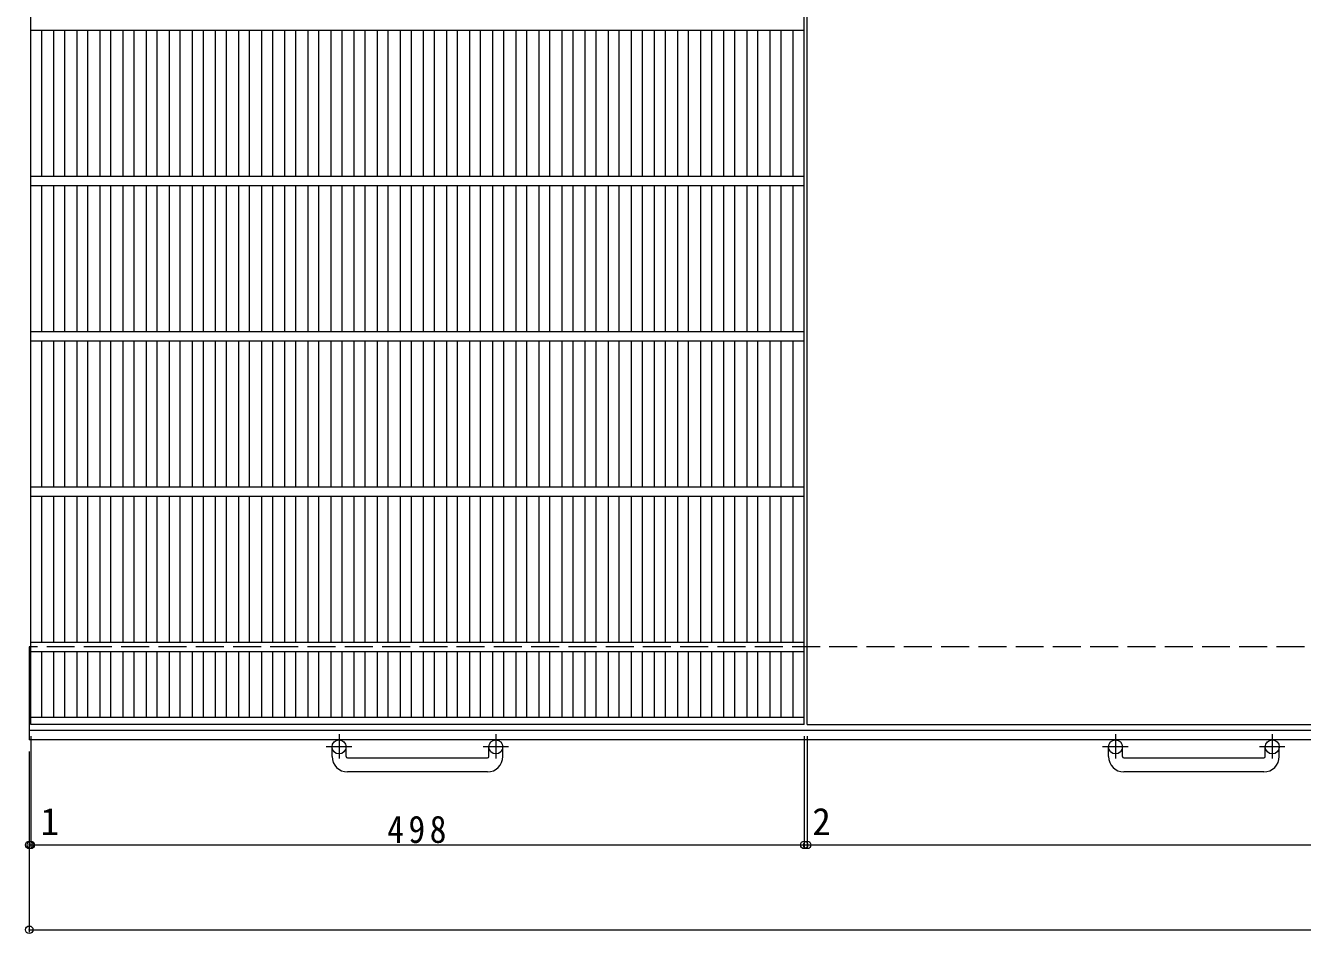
# Model space of a CAD drawing. Units: millimetres, scale not verified. Extents: x -956 to 1032, y -825 to 804.
# Drawn here: x -956 to -134, y -280 to 304 of the extents above; entities that cross this region are included whole.
import ezdxf
from ezdxf.enums import TextEntityAlignment as Align

# ---------------------------------------------------------------- set-up
doc = ezdxf.new("R2010")
doc.units = ezdxf.units.MM
doc.header["$LTSCALE"] = 6
doc.header["$PDMODE"] = 32
doc.header["$PDSIZE"] = 4.8
doc.linetypes.add('CHAIN1', pattern=[8, 5, -1, 1, -1])
doc.linetypes.add('DASHED3', pattern=[4, 3, -1])
for name, color, linetype, lineweight in [('A-1', 2, 'Continuous', 9), ('A-2', 3, 'Continuous', 9), ('A-4', 7, 'Continuous', 9)]:
    doc.layers.add(name, color=color, linetype=linetype, lineweight=lineweight)
doc.styles.add('ＭＳ ゴシック', font='')
doc.styles.get('ＭＳ ゴシック').set_extended_font_data('MS Gothic')

msp = doc.modelspace()

# ---------------------------------------------------------------- linework, layer by layer
at = {"layer": 'A-1'}
for p, q in [((-953.55, -95.831), (-953.55, -155.831)), ((-60.313, -149.831), (-953.55, -149.831)), ((-60.313, -155.831), (-953.55, -155.831)), ((-758.55, -166.431), (-758.55, -160.331)), ((-749.55, -166.431), (-749.55, -160.331)), ((-657.55, -166.431), (-657.55, -160.331)), ((-648.55, -166.431), (-648.55, -160.331)), ((-258.55, -166.431), (-258.55, -160.331)), ((-249.55, -166.431), (-249.55, -160.331)), ((-157.55, -166.431), (-157.55, -160.331)), ((-148.55, -166.431), (-148.55, -160.331)), ((-748.55, -167.43), (-658.55, -167.43)), ((-248.55, -167.43), (-158.549, -167.43)), ((-658.55, -176.431), (-748.55, -176.431)), ((-158.549, -176.431), (-248.55, -176.431))]:
    msp.add_line(p, q, dxfattribs=at)
at = {"layer": 'A-1', "linetype": 'DASHED3'}
msp.add_line((-60.313, -95.831), (-953.55, -95.831), dxfattribs=at)
at = {"layer": 'A-1', "linetype": 'CHAIN1'}
for p, q in [((-754.05, -152.223), (-754.05, -167.82)), ((-653.05, -152.223), (-653.05, -167.82)), ((-254.05, -152.223), (-254.05, -167.82)), ((-153.05, -152.223), (-153.05, -167.82)), ((-745.887, -160.331), (-762.294, -160.331)), ((-644.887, -160.331), (-661.294, -160.331)), ((-245.887, -160.331), (-262.294, -160.331)), ((-144.886, -160.331), (-161.294, -160.331))]:
    msp.add_line(p, q, dxfattribs=at)
at = {"layer": 'A-1'}
for centre in [(-754.05, -160.331), (-653.05, -160.331), (-254.05, -160.331), (-153.05, -160.331)]:
    msp.add_circle(centre, 4.5, dxfattribs=at)
for centre, radius, start, end in [((-748.55, -166.431), 10, 180, 270), ((-748.55, -166.431), 1, 180, 270), ((-658.55, -166.431), 10, 270, 0), ((-658.55, -166.431), 1, 270, 0), ((-248.55, -166.431), 10, 180, 270), ((-248.55, -166.431), 1, 180, 270), ((-158.549, -166.431), 10, 270, 0), ((-158.549, -166.431), 1, 270, 0)]:
    msp.add_arc(centre, radius, start, end, dxfattribs=at)
at = {"layer": 'A-2'}
for p, q in [((-952.55, -145.831), (-952.55, 554.169)), ((-454.55, -145.831), (-454.55, 554.169)), ((-452.55, -145.831), (-452.55, 554.169)), ((-952.55, 301.169), (-454.55, 301.169)), ((-945.55, 207.169), (-945.55, 301.169)), ((-937.671, 207.169), (-937.671, 301.169)), ((-930.671, 207.169), (-930.671, 301.169)), ((-922.792, 207.169), (-922.792, 301.169)), ((-915.792, 207.169), (-915.792, 301.169)), ((-907.913, 207.169), (-907.913, 301.169)), ((-900.914, 207.169), (-900.914, 301.169)), ((-893.035, 207.169), (-893.035, 301.169)), ((-886.035, 207.169), (-886.035, 301.169)), ((-878.156, 207.169), (-878.156, 301.169)), ((-871.155, 207.169), (-871.155, 301.169)), ((-863.277, 207.169), (-863.277, 301.169)), ((-856.277, 207.169), (-856.277, 301.169)), ((-848.398, 207.169), (-848.398, 301.169)), ((-841.398, 207.169), (-841.398, 301.169)), ((-833.519, 207.169), (-833.519, 301.169)), ((-826.519, 207.169), (-826.519, 301.169)), ((-818.641, 207.169), (-818.641, 301.169)), ((-811.641, 207.169), (-811.641, 301.169)), ((-803.762, 207.169), (-803.762, 301.169)), ((-796.762, 207.169), (-796.762, 301.169)), ((-788.883, 207.169), (-788.883, 301.169)), ((-781.883, 207.169), (-781.883, 301.169)), ((-774.004, 207.169), (-774.004, 301.169)), ((-767.004, 207.169), (-767.004, 301.169)), ((-759.126, 207.169), (-759.126, 301.169)), ((-752.126, 207.169), (-752.126, 301.169)), ((-744.247, 207.169), (-744.247, 301.169)), ((-737.246, 207.169), (-737.246, 301.169)), ((-729.368, 207.169), (-729.368, 301.169)), ((-722.368, 207.169), (-722.368, 301.169)), ((-714.489, 207.169), (-714.489, 301.169)), ((-707.489, 207.169), (-707.489, 301.169)), ((-699.61, 207.169), (-699.61, 301.169)), ((-692.61, 207.169), (-692.61, 301.169)), ((-684.731, 207.169), (-684.731, 301.169)), ((-677.731, 207.169), (-677.731, 301.169)), ((-669.852, 207.169), (-669.852, 301.169)), ((-662.852, 207.169), (-662.852, 301.169)), ((-654.974, 207.169), (-654.974, 301.169)), ((-647.974, 207.169), (-647.974, 301.169)), ((-640.095, 207.169), (-640.095, 301.169)), ((-633.095, 207.169), (-633.095, 301.169)), ((-625.216, 207.169), (-625.216, 301.169)), ((-618.216, 207.169), (-618.216, 301.169)), ((-610.337, 207.169), (-610.337, 301.169)), ((-603.337, 207.169), (-603.337, 301.169)), ((-595.457, 207.169), (-595.457, 301.169)), ((-588.457, 207.169), (-588.457, 301.169)), ((-580.578, 207.169), (-580.578, 301.169)), ((-573.577, 207.169), (-573.577, 301.169)), ((-565.697, 207.169), (-565.697, 301.169)), ((-558.697, 207.169), (-558.697, 301.169)), ((-550.817, 207.169), (-550.817, 301.169)), ((-543.817, 207.169), (-543.817, 301.169)), ((-535.937, 207.169), (-535.937, 301.169)), ((-528.937, 207.169), (-528.937, 301.169)), ((-521.057, 207.169), (-521.057, 301.169)), ((-514.057, 207.169), (-514.057, 301.169)), ((-506.177, 207.169), (-506.177, 301.169)), ((-499.177, 207.169), (-499.177, 301.169)), ((-491.297, 207.169), (-491.297, 301.169)), ((-484.297, 207.169), (-484.297, 301.169)), ((-476.417, 207.169), (-476.417, 301.169)), ((-469.417, 207.169), (-469.417, 301.169)), ((-461.55, 207.169), (-461.55, 301.169)), ((-952.55, 207.169), (-454.55, 207.169)), ((-952.55, 201.169), (-454.55, 201.169)), ((-945.55, 107.169), (-945.55, 201.169)), ((-937.671, 107.169), (-937.671, 201.169)), ((-930.671, 107.169), (-930.671, 201.169)), ((-922.792, 107.169), (-922.792, 201.169)), ((-915.792, 107.169), (-915.792, 201.169)), ((-907.913, 107.169), (-907.913, 201.169)), ((-900.914, 107.169), (-900.914, 201.169)), ((-893.035, 107.169), (-893.035, 201.169)), ((-886.035, 107.169), (-886.035, 201.169)), ((-878.156, 107.169), (-878.156, 201.169)), ((-871.155, 107.169), (-871.155, 201.169)), ((-863.277, 107.169), (-863.277, 201.169)), ((-856.277, 107.169), (-856.277, 201.169)), ((-848.398, 107.169), (-848.398, 201.169)), ((-841.398, 107.169), (-841.398, 201.169)), ((-833.519, 107.169), (-833.519, 201.169)), ((-826.519, 107.169), (-826.519, 201.169)), ((-818.641, 107.169), (-818.641, 201.169)), ((-811.641, 107.169), (-811.641, 201.169)), ((-803.762, 107.169), (-803.762, 201.169)), ((-796.762, 107.169), (-796.762, 201.169)), ((-788.883, 107.169), (-788.883, 201.169)), ((-781.883, 107.169), (-781.883, 201.169)), ((-774.004, 107.169), (-774.004, 201.169)), ((-767.004, 107.169), (-767.004, 201.169)), ((-759.126, 107.169), (-759.126, 201.169)), ((-752.126, 107.169), (-752.126, 201.169)), ((-744.247, 107.169), (-744.247, 201.169)), ((-737.246, 107.169), (-737.246, 201.169)), ((-729.368, 107.169), (-729.368, 201.169)), ((-722.368, 107.169), (-722.368, 201.169)), ((-714.489, 107.169), (-714.489, 201.169)), ((-707.489, 107.169), (-707.489, 201.169)), ((-699.61, 107.169), (-699.61, 201.169)), ((-692.61, 107.169), (-692.61, 201.169)), ((-684.731, 107.169), (-684.731, 201.169)), ((-677.731, 107.169), (-677.731, 201.169)), ((-669.852, 107.169), (-669.852, 201.169)), ((-662.852, 107.169), (-662.852, 201.169)), ((-654.974, 107.169), (-654.974, 201.169)), ((-647.974, 107.169), (-647.974, 201.169)), ((-640.095, 107.169), (-640.095, 201.169)), ((-633.095, 107.169), (-633.095, 201.169)), ((-625.216, 107.169), (-625.216, 201.169)), ((-618.216, 107.169), (-618.216, 201.169)), ((-610.337, 107.169), (-610.337, 201.169)), ((-603.337, 107.169), (-603.337, 201.169)), ((-595.457, 107.169), (-595.457, 201.169)), ((-588.457, 107.169), (-588.457, 201.169)), ((-580.578, 107.169), (-580.578, 201.169)), ((-573.577, 107.169), (-573.577, 201.169)), ((-565.697, 107.169), (-565.697, 201.169)), ((-558.697, 107.169), (-558.697, 201.169)), ((-550.817, 107.169), (-550.817, 201.169)), ((-543.817, 107.169), (-543.817, 201.169)), ((-535.937, 107.169), (-535.937, 201.169)), ((-528.937, 107.169), (-528.937, 201.169)), ((-521.057, 107.169), (-521.057, 201.169)), ((-514.057, 107.169), (-514.057, 201.169)), ((-506.177, 107.169), (-506.177, 201.169)), ((-499.177, 107.169), (-499.177, 201.169)), ((-491.297, 107.169), (-491.297, 201.169)), ((-484.297, 107.169), (-484.297, 201.169)), ((-476.417, 107.169), (-476.417, 201.169)), ((-469.417, 107.169), (-469.417, 201.169)), ((-461.55, 107.169), (-461.55, 201.169)), ((-952.55, 107.169), (-454.55, 107.169)), ((-952.55, 101.169), (-454.55, 101.169)), ((-945.55, 7.169), (-945.55, 101.169)), ((-937.671, 7.169), (-937.671, 101.169)), ((-930.671, 7.169), (-930.671, 101.169)), ((-922.792, 7.169), (-922.792, 101.169)), ((-915.792, 7.169), (-915.792, 101.169)), ((-907.913, 7.169), (-907.913, 101.169)), ((-900.914, 7.169), (-900.914, 101.169)), ((-893.035, 7.169), (-893.035, 101.169)), ((-886.035, 7.169), (-886.035, 101.169)), ((-878.156, 7.169), (-878.156, 101.169)), ((-871.155, 7.169), (-871.155, 101.169)), ((-863.277, 7.169), (-863.277, 101.169)), ((-856.277, 7.169), (-856.277, 101.169)), ((-848.398, 7.169), (-848.398, 101.169)), ((-841.398, 7.169), (-841.398, 101.169)), ((-833.519, 7.169), (-833.519, 101.169)), ((-826.519, 7.169), (-826.519, 101.169)), ((-818.641, 7.169), (-818.641, 101.169)), ((-811.641, 7.169), (-811.641, 101.169)), ((-803.762, 7.169), (-803.762, 101.169)), ((-796.762, 7.169), (-796.762, 101.169)), ((-788.883, 7.169), (-788.883, 101.169)), ((-781.883, 7.169), (-781.883, 101.169)), ((-774.004, 7.169), (-774.004, 101.169)), ((-767.004, 7.169), (-767.004, 101.169)), ((-759.126, 7.169), (-759.126, 101.169)), ((-752.126, 7.169), (-752.126, 101.169)), ((-744.247, 7.169), (-744.247, 101.169)), ((-737.246, 7.169), (-737.246, 101.169)), ((-729.368, 7.169), (-729.368, 101.169)), ((-722.368, 7.169), (-722.368, 101.169)), ((-714.489, 7.169), (-714.489, 101.169)), ((-707.489, 7.169), (-707.489, 101.169)), ((-699.61, 7.169), (-699.61, 101.169)), ((-692.61, 7.169), (-692.61, 101.169)), ((-684.731, 7.169), (-684.731, 101.169)), ((-677.731, 7.169), (-677.731, 101.169)), ((-669.852, 7.169), (-669.852, 101.169)), ((-662.852, 7.169), (-662.852, 101.169)), ((-654.974, 7.169), (-654.974, 101.169)), ((-647.974, 7.169), (-647.974, 101.169)), ((-640.095, 7.169), (-640.095, 101.169)), ((-633.095, 7.169), (-633.095, 101.169)), ((-625.216, 7.169), (-625.216, 101.169)), ((-618.216, 7.169), (-618.216, 101.169)), ((-610.337, 7.169), (-610.337, 101.169)), ((-603.337, 7.169), (-603.337, 101.169)), ((-595.457, 7.169), (-595.457, 101.169)), ((-588.457, 7.169), (-588.457, 101.169)), ((-580.578, 7.169), (-580.578, 101.169)), ((-573.577, 7.169), (-573.577, 101.169)), ((-565.697, 7.169), (-565.697, 101.169)), ((-558.697, 7.169), (-558.697, 101.169)), ((-550.817, 7.169), (-550.817, 101.169)), ((-543.817, 7.169), (-543.817, 101.169)), ((-535.937, 7.169), (-535.937, 101.169)), ((-528.937, 7.169), (-528.937, 101.169)), ((-521.057, 7.169), (-521.057, 101.169)), ((-514.057, 7.169), (-514.057, 101.169)), ((-506.177, 7.169), (-506.177, 101.169)), ((-499.177, 7.169), (-499.177, 101.169)), ((-491.297, 7.169), (-491.297, 101.169)), ((-484.297, 7.169), (-484.297, 101.169)), ((-476.417, 7.169), (-476.417, 101.169)), ((-469.417, 7.169), (-469.417, 101.169)), ((-461.55, 7.169), (-461.55, 101.169)), ((-952.55, 7.169), (-454.55, 7.169)), ((-952.55, 1.169), (-454.55, 1.169)), ((-945.55, -92.831), (-945.55, 1.169)), ((-937.671, -92.831), (-937.671, 1.169)), ((-930.671, -92.831), (-930.671, 1.169)), ((-922.792, -92.831), (-922.792, 1.169)), ((-915.792, -92.831), (-915.792, 1.169)), ((-907.913, -92.831), (-907.913, 1.169)), ((-900.914, -92.831), (-900.914, 1.169)), ((-893.035, -92.831), (-893.035, 1.169)), ((-886.035, -92.831), (-886.035, 1.169)), ((-878.156, -92.831), (-878.156, 1.169)), ((-871.155, -92.831), (-871.155, 1.169)), ((-863.277, -92.831), (-863.277, 1.169)), ((-856.277, -92.831), (-856.277, 1.169)), ((-848.398, -92.831), (-848.398, 1.169)), ((-841.398, -92.831), (-841.398, 1.169)), ((-833.519, -92.831), (-833.519, 1.169)), ((-826.519, -92.831), (-826.519, 1.169)), ((-818.641, -92.831), (-818.641, 1.169)), ((-811.641, -92.831), (-811.641, 1.169)), ((-803.762, -92.831), (-803.762, 1.169)), ((-796.762, -92.831), (-796.762, 1.169)), ((-788.883, -92.831), (-788.883, 1.169)), ((-781.883, -92.831), (-781.883, 1.169)), ((-774.004, -92.831), (-774.004, 1.169)), ((-767.004, -92.831), (-767.004, 1.169)), ((-759.126, -92.831), (-759.126, 1.169)), ((-752.126, -92.831), (-752.126, 1.169)), ((-744.247, -92.831), (-744.247, 1.169)), ((-737.246, -92.831), (-737.246, 1.169)), ((-729.368, -92.831), (-729.368, 1.169)), ((-722.368, -92.831), (-722.368, 1.169)), ((-714.489, -92.831), (-714.489, 1.169)), ((-707.489, -92.831), (-707.489, 1.169)), ((-699.61, -92.831), (-699.61, 1.169)), ((-692.61, -92.831), (-692.61, 1.169)), ((-684.731, -92.831), (-684.731, 1.169)), ((-677.731, -92.831), (-677.731, 1.169)), ((-669.852, -92.831), (-669.852, 1.169)), ((-662.852, -92.831), (-662.852, 1.169)), ((-654.974, -92.831), (-654.974, 1.169)), ((-647.974, -92.831), (-647.974, 1.169)), ((-640.095, -92.831), (-640.095, 1.169)), ((-633.095, -92.831), (-633.095, 1.169)), ((-625.216, -92.831), (-625.216, 1.169)), ((-618.216, -92.831), (-618.216, 1.169)), ((-610.337, -92.831), (-610.337, 1.169)), ((-603.337, -92.831), (-603.337, 1.169)), ((-595.457, -92.831), (-595.457, 1.169)), ((-588.457, -92.831), (-588.457, 1.169)), ((-580.578, -92.831), (-580.578, 1.169)), ((-573.577, -92.831), (-573.577, 1.169)), ((-565.697, -92.831), (-565.697, 1.169)), ((-558.697, -92.831), (-558.697, 1.169)), ((-550.817, -92.831), (-550.817, 1.169)), ((-543.817, -92.831), (-543.817, 1.169)), ((-535.937, -92.831), (-535.937, 1.169)), ((-528.937, -92.831), (-528.937, 1.169)), ((-521.057, -92.831), (-521.057, 1.169)), ((-514.057, -92.831), (-514.057, 1.169)), ((-506.177, -92.831), (-506.177, 1.169)), ((-499.177, -92.831), (-499.177, 1.169)), ((-491.297, -92.831), (-491.297, 1.169)), ((-484.297, -92.831), (-484.297, 1.169)), ((-476.417, -92.831), (-476.417, 1.169)), ((-469.417, -92.831), (-469.417, 1.169)), ((-461.55, -92.831), (-461.55, 1.169)), ((-952.55, -92.831), (-454.55, -92.831)), ((-952.55, -98.83), (-454.55, -98.83)), ((-945.55, -141.331), (-945.55, -98.83)), ((-937.671, -141.331), (-937.671, -98.83)), ((-930.671, -141.331), (-930.671, -98.83)), ((-922.792, -141.331), (-922.792, -98.83)), ((-915.792, -141.331), (-915.792, -98.83)), ((-907.913, -141.331), (-907.913, -98.83)), ((-900.914, -141.331), (-900.914, -98.83)), ((-893.035, -141.331), (-893.035, -98.83)), ((-886.035, -141.331), (-886.035, -98.83)), ((-878.156, -141.331), (-878.156, -98.83)), ((-871.155, -141.331), (-871.155, -98.83)), ((-863.277, -141.331), (-863.277, -98.83)), ((-856.277, -141.331), (-856.277, -98.83)), ((-848.398, -141.331), (-848.398, -98.83)), ((-841.398, -141.331), (-841.398, -98.83)), ((-833.519, -141.331), (-833.519, -98.83)), ((-826.519, -141.331), (-826.519, -98.83)), ((-818.641, -141.331), (-818.641, -98.83)), ((-811.641, -141.331), (-811.641, -98.83)), ((-803.762, -141.331), (-803.762, -98.83)), ((-796.762, -141.331), (-796.762, -98.83)), ((-788.883, -141.331), (-788.883, -98.83)), ((-781.883, -141.331), (-781.883, -98.83)), ((-774.004, -141.331), (-774.004, -98.83)), ((-767.004, -141.331), (-767.004, -98.83)), ((-759.126, -141.331), (-759.126, -98.83)), ((-752.126, -141.331), (-752.126, -98.83)), ((-744.247, -141.331), (-744.247, -98.83)), ((-737.246, -141.331), (-737.246, -98.83)), ((-729.368, -141.331), (-729.368, -98.83)), ((-722.368, -141.331), (-722.368, -98.83)), ((-714.489, -141.331), (-714.489, -98.83)), ((-707.489, -141.331), (-707.489, -98.83)), ((-699.61, -141.331), (-699.61, -98.83)), ((-692.61, -141.331), (-692.61, -98.83)), ((-684.731, -141.331), (-684.731, -98.83)), ((-677.731, -141.331), (-677.731, -98.83)), ((-669.852, -141.331), (-669.852, -98.83)), ((-662.852, -141.331), (-662.852, -98.83)), ((-654.974, -141.331), (-654.974, -98.83)), ((-647.974, -141.331), (-647.974, -98.83)), ((-640.095, -141.331), (-640.095, -98.83)), ((-633.095, -141.331), (-633.095, -98.83)), ((-625.216, -141.331), (-625.216, -98.83)), ((-618.216, -141.331), (-618.216, -98.83)), ((-610.337, -141.331), (-610.337, -98.83)), ((-603.337, -141.331), (-603.337, -98.83)), ((-595.457, -141.331), (-595.457, -98.83)), ((-588.457, -141.331), (-588.457, -98.83)), ((-580.578, -141.331), (-580.578, -98.83)), ((-573.577, -141.331), (-573.577, -98.83)), ((-565.697, -141.331), (-565.697, -98.83)), ((-558.697, -141.331), (-558.697, -98.83)), ((-550.817, -141.331), (-550.817, -98.83)), ((-543.817, -141.331), (-543.817, -98.83)), ((-535.937, -141.331), (-535.937, -98.83)), ((-528.937, -141.331), (-528.937, -98.83)), ((-521.057, -141.331), (-521.057, -98.83)), ((-514.057, -141.331), (-514.057, -98.83)), ((-506.177, -141.331), (-506.177, -98.83)), ((-499.177, -141.331), (-499.177, -98.83)), ((-491.297, -141.331), (-491.297, -98.83)), ((-484.297, -141.331), (-484.297, -98.83)), ((-476.417, -141.331), (-476.417, -98.83)), ((-469.417, -141.331), (-469.417, -98.83)), ((-461.55, -141.331), (-461.55, -98.83)), ((-454.55, -141.331), (-952.55, -141.331)), ((-454.55, -145.831), (-952.55, -145.831)), ((-452.55, -145.831), (-60.313, -145.831))]:
    msp.add_line(p, q, dxfattribs=at)
at = {"layer": 'A-4'}
for p, q in [((-952.55, -153.331), (-952.55, -224.927)), ((-454.55, -153.331), (-454.55, -224.927)), ((-452.55, -153.331), (-452.55, -224.927)), ((-953.55, -163.331), (-953.55, -279.543)), ((-953.55, -223.427), (-952.55, -223.427)), ((-952.55, -223.427), (-60.313, -223.427)), ((-953.55, -278.043), (-60.313, -278.043))]:
    msp.add_line(p, q, dxfattribs=at)
for p in [(-953.55, -223.427), (-952.55, -223.427), (-454.55, -223.427), (-452.55, -223.427), (-953.55, -278.043)]:
    msp.add_point(p, dxfattribs=at)

# ---------------------------------------------------------------- texts
at = {"layer": 'A-4', "color": 2, "style": 'ＭＳ ゴシック'}
for s, p in [('1', (-946.286, -222.427)), ('2', (-449.304, -222.427))]:
    msp.add_text(s, height=17.6, dxfattribs=at).set_placement(p, align=Align.BOTTOM_LEFT)
at = {"layer": 'A-4', "color": 2, "insert": (-723.05, -222.427), "char_height": 17.6, "attachment_point": 7, "style": 'ＭＳ ゴシック'}
msp.add_mtext('\\T1.27;\\W0.9;498', dxfattribs=at)

doc.saveas('drawing.dxf')
